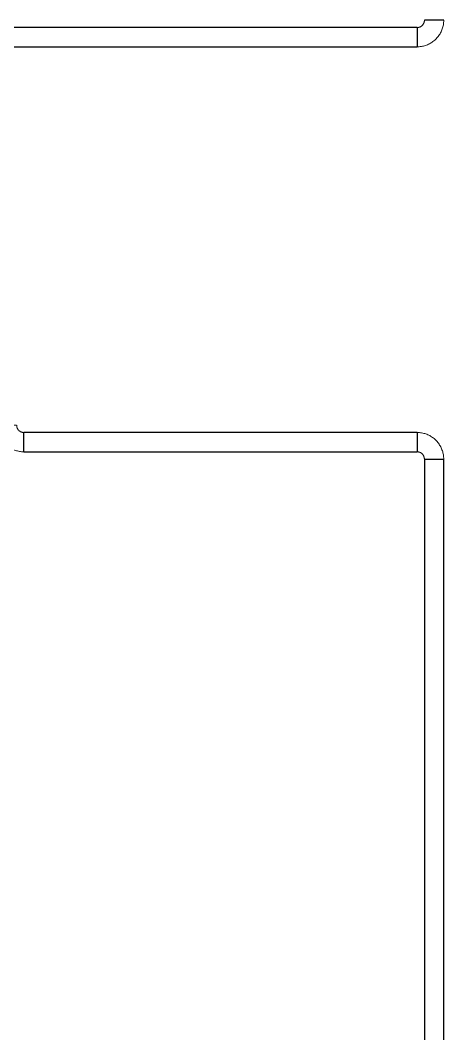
# Model space of a CAD drawing. Header units: inches. Extents: x -3327 to -1, y 8 to 1328.
# Drawn here: x -394.6 to -331.6, y 468.6 to 619.5 of the extents above; entities that cross this region are included whole.
import ezdxf

# ---------------------------------------------------------------- set-up
doc = ezdxf.new("R2010")
doc.units = ezdxf.units.IN
doc.header["$MEASUREMENT"] = 0
doc.layers.add('P-PIPE', color=3, linetype='Continuous', lineweight=9)
doc.layers.add('X - REF - FP', color=7, linetype='Continuous', true_color=0xb90000)

# ---------------------------------------------------------------- blocks, each defined once
blk = doc.blocks.new('Elbow - Welded - Generic - Standard-1127339-SECOND LEVEL')
at = {"layer": 'P-PIPE'}
for p, q in [((-1.39, 2.52), (-1.25, 2.52)), ((-1.24, 2.52), (-1.02, 2.52)), ((-1.02, 2.52), (-0.72, 2.52)), ((-0.72, 2.52), (-0.37, 2.52)), ((-0.37, 2.52), (0.37, 2.52)), ((0.37, 2.52), (0.72, 2.52)), ((0.72, 2.52), (1.02, 2.52)), ((1.02, 2.52), (1.24, 2.52)), ((1.25, 2.52), (1.39, 2.52)), ((-2.52, 1.25), (-2.52, 1.39)), ((-2.52, 1.02), (-2.52, 1.24)), ((-2.52, 0.72), (-2.52, 1.02)), ((-2.52, 0.37), (-2.52, 0.72)), ((-2.52, -0.37), (-2.52, 0.37)), ((-2.52, -0.72), (-2.52, -0.37)), ((-2.52, -1.02), (-2.52, -0.72)), ((-2.52, -1.24), (-2.52, -1.02)), ((-2.52, -1.39), (-2.52, -1.25))]:
    blk.add_line(p, q, dxfattribs=at)
at = {"layer": 'P-PIPE', "flags": 128}
for points in [[(-2.52, -1.44), (-2.36, -1.43), (-2.2, -1.42), (-2.05, -1.41), (-1.89, -1.39), (-1.73, -1.36), (-1.58, -1.32), (-1.43, -1.28), (-1.28, -1.24), (-1.13, -1.18), (-0.98, -1.12), (-0.83, -1.06), (-0.69, -0.99), (-0.55, -0.91), (-0.42, -0.83), (-0.29, -0.75), (-0.16, -0.65), (-0.03, -0.56), (0.09, -0.45), (0.21, -0.35), (0.32, -0.24), (0.43, -0.12), (0.53, 0), (0.63, 0.12), (0.72, 0.25), (0.81, 0.38), (0.89, 0.52), (0.97, 0.65), (1.04, 0.8), (1.11, 0.94), (1.17, 1.09), (1.22, 1.23), (1.27, 1.39), (1.31, 1.54), (1.35, 1.69), (1.38, 1.85), (1.4, 2), (1.42, 2.16), (1.43, 2.32), (1.44, 2.48), (1.44, 2.52)], [(-1.44, 2.52), (-1.44, 2.48), (-1.44, 2.43), (-1.44, 2.39), (-1.45, 2.35), (-1.46, 2.3), (-1.47, 2.26), (-1.48, 2.22), (-1.49, 2.18), (-1.51, 2.14), (-1.52, 2.1), (-1.54, 2.06), (-1.56, 2.02), (-1.58, 1.98), (-1.6, 1.94), (-1.63, 1.91), (-1.65, 1.87), (-1.68, 1.84), (-1.71, 1.81), (-1.73, 1.77), (-1.77, 1.74), (-1.8, 1.71), (-1.83, 1.69), (-1.86, 1.66), (-1.9, 1.63), (-1.93, 1.61), (-1.97, 1.59), (-2.01, 1.56), (-2.05, 1.55), (-2.09, 1.53), (-2.13, 1.51), (-2.17, 1.5), (-2.21, 1.48), (-2.25, 1.47), (-2.29, 1.46), (-2.34, 1.45), (-2.38, 1.45), (-2.42, 1.44), (-2.46, 1.44), (-2.51, 1.44), (-2.52, 1.44)]]:
    blk.add_lwpolyline(points, dxfattribs=at)

msp = doc.modelspace()

# ---------------------------------------------------------------- linework, layer by layer
at = {"layer": 'X - REF - FP'}
for p, q in [((-334.39, 619.51), (-334.44, 619.51)), ((-331.56, 619.51), (-334.39, 619.51)), ((-335.52, 618.43), (-477.41, 618.43)), ((-335.52, 618.43), (-335.52, 618.38)), ((-335.52, 618.38), (-335.52, 615.56)), ((-477.41, 615.56), (-335.52, 615.56)), ((-335.52, 558.13), (-394.06, 558.13)), ((-394.06, 558.08), (-394.06, 558.13)), ((-394.06, 555.26), (-394.06, 558.08)), ((-335.52, 558.13), (-335.52, 555.31)), ((-335.52, 555.31), (-335.52, 555.26)), ((-394.06, 555.26), (-335.52, 555.26)), ((-334.44, 554.18), (-334.44, 328.52)), ((-334.44, 554.18), (-334.39, 554.18)), ((-334.39, 554.18), (-331.56, 554.18)), ((-331.56, 328.52), (-331.56, 554.18))]:
    msp.add_line(p, q, dxfattribs=at)

# ---------------------------------------------------------------- block references
msp.add_blockref('Elbow - Welded - Generic - Standard-1127339-SECOND LEVEL', (-333, 617), dxfattribs=at)
for p, rotation in [((-396.57, 556.7), 270), ((-333, 556.7), 90)]:
    msp.add_blockref('Elbow - Welded - Generic - Standard-1127339-SECOND LEVEL', p, dxfattribs=dict(at, rotation=rotation))

doc.saveas('drawing.dxf')
